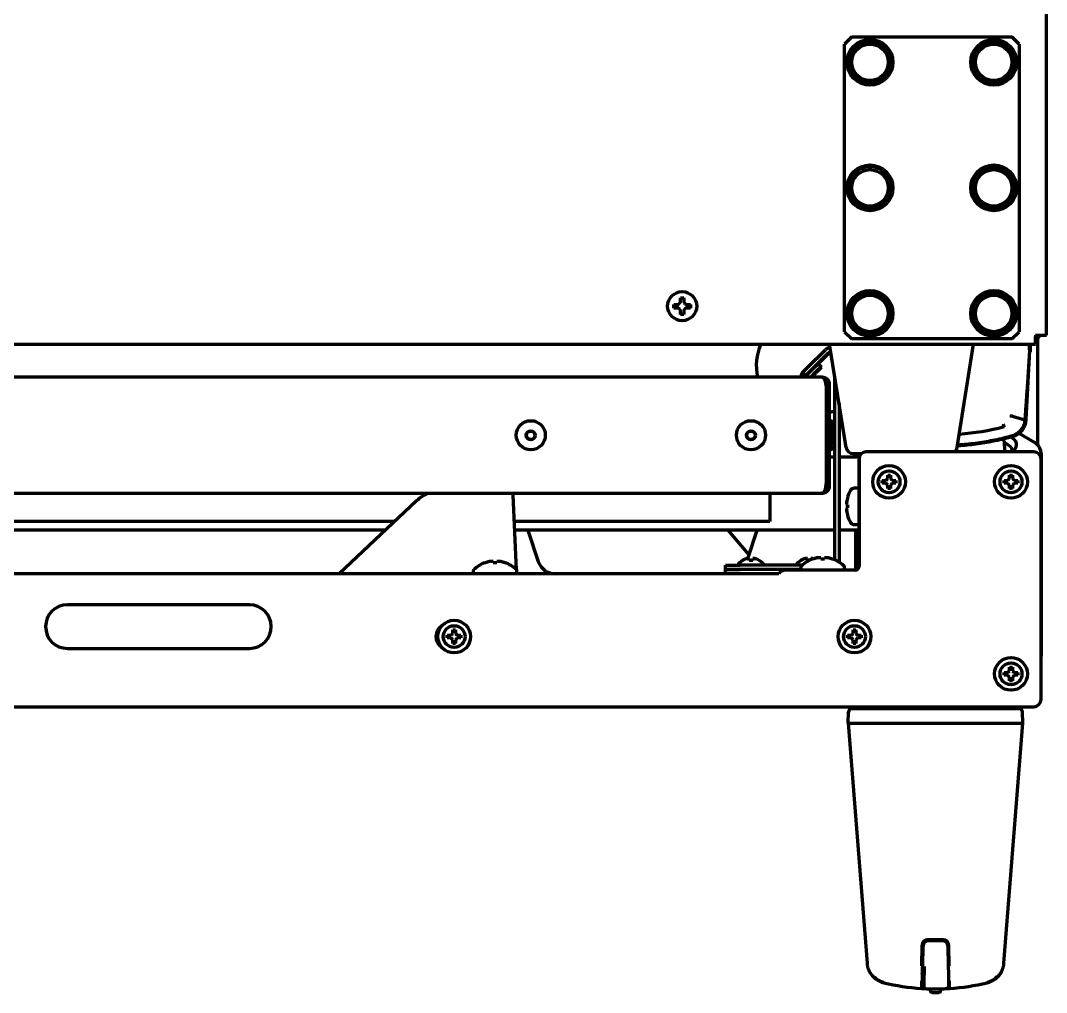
# Model space of a CAD drawing. Header units: inches. Extents: x -3022 to 7311, y 343 to 5680.
# Drawn here: x 3375.5 to 3657.4, y 343.4 to 610.4 of the extents above; entities that cross this region are included whole.
import ezdxf

# ---------------------------------------------------------------- set-up
doc = ezdxf.new("R2010")
doc.units = ezdxf.units.IN

msp = doc.modelspace()

# ---------------------------------------------------------------- linework, layer by layer
at = {"linetype": 'Continuous', "lineweight": 70}
for p, q in [((3657.42, 523.9), (3657.42, 1097.87)), ((3603.92, 605.9), (3601.92, 603.9)), ((3601.92, 524.9), (3601.92, 603.9)), ((3603.92, 605.9), (3647.92, 605.9)), ((3649.92, 603.9), (3647.92, 605.9)), ((3649.92, 603.9), (3649.92, 524.9)), ((3555.02, 531.9), (3555.02, 532.4)), ((3555.02, 531.4), (3555.02, 531.9)), ((3559.62, 532.4), (3559.62, 531.9)), ((3559.62, 531.9), (3559.62, 531.4)), ((3601.92, 524.9), (3603.92, 522.9)), ((3647.92, 522.9), (3649.92, 524.9)), ((3647.92, 522.9), (3603.92, 522.9)), ((3654.42, 523.9), (3654.42, 523.47)), ((3654.42, 523.9), (3655.42, 523.9)), ((3654.42, 521.47), (3654.42, 523.47)), ((3654.92, 523.17), (3654.92, 493.91)), ((3655.42, 523.9), (3657.42, 523.9)), ((2821.93, 521.47), (3654.42, 521.47)), ((3591.78, 515.07), (3596.66, 519.94)), ((3592.63, 514.22), (3597.51, 519.1)), ((3594.68, 516.06), (3597.51, 518.9)), ((3602.34, 493.09), (3597.84, 521.47)), ((3632.9, 493.09), (3637.39, 521.47)), ((3652.84, 521.47), (3651.76, 500.8)), ((3652.92, 521.47), (3652.92, 520.9)), ((3652.92, 520.4), (3652.92, 519.4)), ((3593.23, 514.68), (3594.65, 516.09)), ((3594.65, 516.09), (3595.5, 515.24)), ((3590.37, 513.65), (3591.78, 515.07)), ((3590.37, 513.65), (3591.22, 512.8)), ((3592.63, 514.22), (3591.22, 512.8)), ((3591.29, 512.73), (3593.23, 514.68)), ((3592.65, 512.39), (3594.08, 513.83)), ((3592.85, 512.39), (3594.08, 513.63)), ((3595.5, 515.24), (3594.08, 513.83)), ((3595.5, 515.04), (3594.08, 513.63)), ((3595.4, 515.14), (3595.5, 515.04)), ((3595.66, 512.39), (2827.18, 512.39)), ((3595.66, 512.39), (3595.74, 512.39)), ((3595.74, 512.39), (3595.86, 512.39)), ((3596.71, 511.09), (3596.7, 511.12)), ((3597.72, 510.59), (3596.92, 510.59)), ((3597.72, 510.59), (3597.72, 509.69)), ((3599.22, 512.8), (3599.22, 462.23)), ((3596.92, 509.96), (3596.92, 483.22)), ((3597.72, 509.69), (3597.72, 482.95)), ((3600.42, 505.22), (3600.42, 461.8)), ((3600.77, 503.01), (3600.42, 503.01)), ((3598.32, 496.45), (3598.32, 499.15)), ((3599.12, 496.45), (3599.12, 499.15)), ((3648.12, 501.67), (3651.46, 500.72)), ((3651.76, 500.78), (3651.75, 500.64)), ((3598.32, 493.75), (3598.32, 496.45)), ((3599.12, 493.75), (3599.12, 496.45)), ((3648.14, 496.15), (3648.42, 496.15)), ((3649.84, 497.01), (3654.02, 494.59)), ((3645.76, 494.88), (3645.92, 491.9)), ((3648.17, 495.54), (3647.89, 495.7)), ((3604.32, 491.4), (3606.29, 491.4)), ((3606.29, 491.4), (3606.6, 491.4)), ((3653.92, 491.9), (3607.92, 491.9)), ((3647.92, 492.4), (3647.92, 492.69)), ((3656.02, 438.31), (3656.02, 491.13)), ((3599.21, 490.4), (3597.72, 490.4)), ((3605.97, 490.4), (3600.41, 490.4)), ((3605.92, 460.4), (3605.92, 489.9)), ((3605.92, 489.9), (3605.92, 460.4)), ((3655.92, 423.9), (3655.92, 489.9)), ((3613.79, 484.53), (3613.79, 485.53)), ((3613.79, 485.53), (3614.54, 485.53)), ((3614.54, 485.53), (3614.54, 484.53)), ((3647.29, 484.53), (3647.29, 485.53)), ((3647.29, 485.53), (3648.04, 485.53)), ((3648.04, 485.53), (3648.04, 484.53)), ((3596.92, 483.21), (3596.92, 482.67)), ((3612.29, 483.28), (3612.29, 484.03)), ((3612.29, 484.03), (3613.29, 484.03)), ((3613.29, 483.28), (3612.29, 483.28)), ((3613.29, 484.03), (3613.79, 484.53)), ((3613.79, 482.78), (3613.29, 483.28)), ((3613.79, 481.78), (3613.79, 482.78)), ((3614.54, 484.53), (3615.04, 484.03)), ((3615.04, 483.28), (3614.54, 482.78)), ((3614.54, 482.78), (3614.54, 481.78)), ((3615.04, 484.03), (3616.04, 484.03)), ((3616.04, 483.28), (3615.04, 483.28)), ((3616.04, 484.03), (3616.04, 483.28)), ((3645.79, 483.28), (3645.79, 484.03)), ((3645.79, 484.03), (3646.79, 484.03)), ((3646.79, 483.28), (3645.79, 483.28)), ((3646.79, 484.03), (3647.29, 484.53)), ((3647.29, 482.78), (3646.79, 483.28)), ((3647.29, 481.78), (3647.29, 482.78)), ((3648.04, 484.53), (3648.54, 484.03)), ((3648.54, 483.28), (3648.04, 482.78)), ((3648.04, 482.78), (3648.04, 481.78)), ((3648.54, 484.03), (3649.54, 484.03)), ((3649.54, 483.28), (3648.54, 483.28)), ((3649.54, 484.03), (3649.54, 483.28)), ((2840.63, 480.51), (3595.66, 480.51)), ((3511.81, 459.51), (3510.92, 479.97)), ((3581.42, 480.51), (3581.42, 474.95)), ((3595.66, 480.51), (3595.74, 480.52)), ((3595.85, 480.52), (3595.7, 480.52)), ((3605.67, 481.9), (3604.62, 481.9)), ((3614.54, 481.78), (3613.79, 481.78)), ((3648.04, 481.78), (3647.29, 481.78)), ((3484.34, 478.42), (3463.06, 458.4)), ((3602.5, 477.68), (3602.47, 477.68)), ((3602.72, 479.2), (3602.71, 479.2)), ((3581.42, 474.95), (3581.42, 472.75)), ((3602.5, 476.13), (3602.47, 476.13)), ((3602.71, 474.6), (3602.72, 474.6)), ((3478.32, 472.75), (2943.53, 472.75)), ((3581.42, 472.75), (3511.22, 472.75)), ((3604.62, 471.9), (3605.67, 471.9)), ((3475.8, 470.4), (2946.03, 470.4)), ((3599.21, 470.4), (3511.33, 470.4)), ((3514.91, 470.4), (3517.78, 461.82)), ((3569.9, 470.4), (3575.64, 463.56)), ((3575.32, 462.61), (3577.93, 470.4)), ((3605.91, 470.4), (3600.41, 470.4)), ((3604.92, 470.4), (3604.92, 459.4)), ((3593.17, 462.43), (3593.17, 462.44)), ((3595.42, 462.43), (3595.42, 462.74)), ((3596.42, 462.74), (3596.42, 462.43)), ((3598.67, 462.43), (3598.67, 462.44)), ((3503.17, 461.43), (3503.17, 461.44)), ((3505.42, 461.43), (3505.42, 461.74)), ((3506.42, 461.74), (3506.42, 461.43)), ((3508.67, 461.43), (3508.67, 461.44)), ((3569.22, 460.8), (3573.22, 460.8)), ((3569.22, 459.6), (3569.22, 460.8)), ((3569.22, 459.6), (3573.22, 459.6)), ((3569.22, 458.4), (3569.22, 459.6)), ((3573.22, 459.6), (3569.22, 459.6)), ((3590.34, 460.8), (3573.22, 460.8)), ((3590.02, 459.6), (3573.22, 459.6)), ((3590.02, 459.6), (3573.22, 459.6)), ((3573.92, 462.05), (3573.92, 462.08)), ((3578.52, 462.08), (3578.52, 462.05)), ((3589.92, 462.05), (3589.92, 462.08)), ((3589.92, 460.19), (3589.92, 459.9)), ((3600.41, 461.61), (3600.42, 461.8)), ((3601.92, 459.9), (3601.92, 460.19)), ((3583.92, 458.4), (2844.62, 458.4)), ((3499.92, 459.19), (3499.92, 458.9)), ((3511.86, 458.4), (3511.85, 458.65)), ((3511.92, 458.9), (3511.92, 459.19)), ((3604.92, 459.4), (3585.65, 459.4)), ((3438.42, 449.9), (3388.42, 449.9)), ((3490.86, 443.79), (3491.14, 443.95)), ((3494.29, 442.03), (3494.29, 443.03)), ((3494.29, 443.03), (3495.04, 443.03)), ((3495.04, 443.03), (3495.04, 442.03)), ((3604.29, 442.03), (3604.29, 443.03)), ((3604.29, 443.03), (3605.04, 443.03)), ((3605.04, 443.03), (3605.04, 442.03)), ((3492.79, 440.78), (3492.79, 441.53)), ((3492.79, 441.53), (3493.79, 441.53)), ((3493.79, 440.78), (3492.79, 440.78)), ((3493.79, 441.53), (3494.29, 442.03)), ((3494.29, 440.28), (3493.79, 440.78)), ((3494.29, 439.28), (3494.29, 440.28)), ((3495.04, 442.03), (3495.54, 441.53)), ((3495.54, 440.78), (3495.04, 440.28)), ((3495.04, 440.28), (3495.04, 439.28)), ((3495.54, 441.53), (3496.54, 441.53)), ((3496.54, 440.78), (3495.54, 440.78)), ((3496.54, 441.53), (3496.54, 440.78)), ((3602.79, 440.78), (3602.79, 441.53)), ((3602.79, 441.53), (3603.79, 441.53)), ((3603.79, 440.78), (3602.79, 440.78)), ((3603.79, 441.53), (3604.29, 442.03)), ((3604.29, 440.28), (3603.79, 440.78)), ((3604.29, 439.28), (3604.29, 440.28)), ((3605.04, 442.03), (3605.54, 441.53)), ((3605.54, 440.78), (3605.04, 440.28)), ((3605.04, 440.28), (3605.04, 439.28)), ((3605.54, 441.53), (3606.54, 441.53)), ((3606.54, 440.78), (3605.54, 440.78)), ((3606.54, 441.53), (3606.54, 440.78)), ((3388.42, 437.9), (3438.42, 437.9)), ((3495.04, 439.28), (3494.29, 439.28)), ((3605.04, 439.28), (3604.29, 439.28)), ((3655.92, 430.65), (3656, 435.48)), ((3646.79, 431.28), (3647.29, 431.78)), ((3647.29, 431.78), (3647.29, 432.78)), ((3647.29, 432.78), (3648.04, 432.78)), ((3648.04, 432.78), (3648.04, 431.78)), ((3648.04, 431.78), (3648.54, 431.28)), ((3645.79, 430.53), (3645.79, 431.28)), ((3645.79, 431.28), (3646.79, 431.28)), ((3646.79, 430.53), (3645.79, 430.53)), ((3647.29, 430.03), (3646.79, 430.53)), ((3647.29, 429.03), (3647.29, 430.03)), ((3648.04, 429.03), (3647.29, 429.03)), ((3648.54, 430.53), (3648.04, 430.03)), ((3648.04, 430.03), (3648.04, 429.03)), ((3648.54, 431.28), (3649.54, 431.28)), ((3649.54, 430.53), (3648.54, 430.53)), ((3649.54, 431.28), (3649.54, 430.53)), ((2820.93, 421.9), (3653.92, 421.9)), ((3602.92, 417.4), (3603.03, 420.44)), ((3606.18, 421.9), (3606.18, 421.4)), ((3625.96, 421.4), (3627.88, 421.4)), ((3647.66, 421.4), (3647.66, 421.9)), ((3650.91, 417.4), (3650.81, 420.44)), ((3602.92, 417.4), (3608.12, 351.43)), ((3625.96, 417.4), (3627.88, 417.4)), ((3645.72, 351.43), (3650.91, 417.4)), ((3623.17, 350.72), (3623.27, 356.43)), ((3623.4, 350.5), (3623.5, 356.18)), ((3629.07, 357.9), (3624.77, 357.9)), ((3625, 357.65), (3628.84, 357.65)), ((3630.34, 356.18), (3630.44, 350.5)), ((3630.67, 350.74), (3630.57, 356.43)), ((3623.29, 352.15), (3623.43, 352.39)), ((3630.41, 352.39), (3630.54, 352.15)), ((3623.19, 350.8), (3623.2, 352.04)), ((3630.43, 350.9), (3630.65, 350.9)), ((3630.65, 350.8), (3630.64, 352.04)), ((3623.12, 348.15), (3623.36, 348.15)), ((3625.42, 344.18), (3625.42, 343.91)), ((3628.42, 343.91), (3628.42, 344.18))]:
    msp.add_line(p, q, dxfattribs=at)
for centre, radius in [((3608.92, 598.9), 6.3), ((3608.92, 598.9), 5.8), ((3608.92, 598.9), 5), ((3642.92, 598.9), 6.3), ((3642.92, 598.9), 5.8), ((3642.92, 598.9), 5), ((3608.92, 564.4), 6.3), ((3608.92, 564.45), 5.8), ((3642.92, 564.4), 6.3), ((3642.92, 564.4), 5.8), ((3608.92, 564.4), 5), ((3642.92, 564.4), 5), ((3557.32, 531.9), 4), ((3608.92, 529.9), 6.3), ((3608.92, 529.9), 5.8), ((3642.92, 529.9), 6.3), ((3642.92, 529.9), 5.8), ((3608.92, 529.9), 5), ((3642.92, 529.9), 5), ((3515.72, 496.45), 4), ((3576.22, 496.45), 4), ((3515.72, 496.45), 1.25), ((3515.72, 496.45), 1.15), ((3576.22, 496.45), 1.25), ((3576.22, 496.45), 1.15), ((3614.17, 483.65), 4.5), ((3647.67, 483.65), 4.5), ((3614.17, 483.65), 3), ((3647.67, 483.65), 3), ((3494.67, 441.15), 4.5), ((3604.67, 441.15), 4.5), ((3494.67, 441.15), 3), ((3604.67, 441.15), 3), ((3647.67, 430.9), 4.5), ((3647.67, 430.9), 3)]:
    msp.add_circle(centre, radius, dxfattribs=at)
for centre, radius, start, end in [((3653.92, 524.9), 2, 284.4787, 329.9991), ((3591.36, 515.65), 13.69, 154.8511, 193.7787), ((3598.22, 518.39), 2.2, 96.0398, 135), ((3598.22, 518.39), 1, 92.4771, 135), ((3598.22, 518.19), 1, 90.6694, 135), ((3591.25, 512.77), 1.25, 135, 197.4909), ((3591.25, 512.57), 1.25, 175.4128, 188.0803), ((3591.25, 512.77), 0.05, 135, 315), ((3597.92, 500.25), 0.2, 84.7841, 180), ((3597.02, 499.15), 1.3, 0, 57.42), ((3597.82, 499.15), 1.3, 0, 84.7841), ((3597.02, 493.75), 1.3, 302.58, 0), ((3597.82, 493.75), 1.3, 275.2159, 0), ((3645.26, 494.85), 0.5, 3, 45), ((3641.92, 486.95), 8.45, 46.2253, 62.7756), ((3597.92, 492.66), 0.2, 180, 275.2159), ((3604.32, 493.4), 2, 189, 270), ((3607.92, 489.9), 2, 90, 180), ((3630.92, 493.4), 2, 311.4087, 351), ((3647.42, 492.4), 0.5, 270, 0), ((3647.42, 492.69), 0.5, 0, 46.2253), ((3653.92, 489.9), 2, 0, 90), ((3592.92, 483.22), 4, 346.8963, 0), ((3491.87, 470.4), 11, 113.1931, 133.243), ((3509.42, 479.9), 1.5, 2.5, 24.0387), ((3611.5, 476.9), 9.08, 151.3979, 165.3324), ((3604.62, 480.65), 1.25, 90, 151.3979), ((3605.67, 481.65), 0.25, 0, 90), ((3611.5, 476.9), 8.79, 177.391, 182.609), ((3611.5, 476.9), 9.08, 194.6676, 208.6021), ((3604.62, 473.15), 1.25, 208.6021, 270), ((3605.67, 472.15), 0.25, 270, 0), ((3595.92, 454.45), 8.45, 108.9925, 133.7747), ((3595.92, 454.45), 8.44, 100.6622, 109.0271), ((3595.92, 454.45), 7.99, 86.4122, 93.5878), ((3595.92, 454.45), 8.44, 70.9729, 79.3378), ((3595.92, 454.45), 8.45, 46.2253, 71.0075), ((3500.42, 459.19), 0.5, 133.7747, 180), ((3505.92, 453.45), 8.45, 108.9925, 133.7747), ((3505.92, 453.45), 8.44, 100.6622, 109.0271), ((3505.92, 453.45), 7.99, 86.4122, 93.5878), ((3505.92, 453.45), 8.44, 70.9729, 79.3378), ((3505.92, 453.45), 8.45, 46.2253, 71.0075), ((3511.42, 459.19), 0.5, 0, 46.2253), ((3522.52, 463.4), 5, 198.4841, 270), ((3576.42, 457.98), 4.8, 121.3727, 144.0199), ((3576.02, 457.98), 4.8, 35.9801, 58.6273), ((3592.42, 457.98), 4.8, 121.3727, 144.0199), ((3590.42, 460.19), 0.5, 133.7747, 180), ((3590.42, 459.9), 0.5, 180, 270), ((3601.42, 459.9), 0.5, 270, 0), ((3601.42, 460.19), 0.5, 0, 46.2253), ((3604.92, 460.4), 1, 270, 0), ((3500.42, 458.9), 0.5, 180, 270), ((3511.42, 458.9), 0.5, 270, 0), ((3585.65, 457.4), 2, 90, 150), ((3388.42, 443.9), 6, 90, 270), ((3438.42, 443.9), 6, 270, 90), ((3493.17, 441.15), 3.5, 123.2072, 236.5397), ((3494.67, 441.15), 4.74, 150.636, 157.6805), ((3653.92, 423.9), 2, 270, 0), ((3604.03, 420.4), 1, 90, 178), ((3649.81, 420.4), 1, 2, 90), ((3624.77, 356.4), 1.5, 90, 179), ((3625, 356.15), 1.5, 90, 179), ((3628.84, 356.15), 1.5, 1, 90), ((3629.07, 356.4), 1.5, 1, 90), ((3622.86, 352.4), 0.5, 311.5858, 330), ((3630.98, 352.4), 0.5, 210, 228.4142), ((3614.1, 351.9), 6, 207.9207, 256.692), ((3614.1, 351.9), 5.88, 224.8126, 256.692), ((3626.92, 406.3), 57.5, 265.9916, 266.7257), ((3639.74, 351.9), 5.88, 283.308, 315.1874), ((3639.74, 351.9), 6, 283.308, 332.0792), ((3626.92, 406.1), 61.7, 266.4638, 268.3989), ((3623.8, 344.98), 0.5, 179, 266.9974), ((3626.92, 404.4), 60, 266.9974, 273.0026), ((3625.17, 344.18), 0.25, 0, 88.3356), ((3625.92, 343.91), 0.5, 180, 269.0529), ((3627.92, 343.91), 0.5, 270.9471, 0), ((3628.67, 344.18), 0.25, 91.6644, 180), ((3626.92, 406.1), 61.7, 271.6011, 273.5853), ((3630.03, 344.98), 0.5, 273.0026, 1), ((3626.92, 406.1), 61.7, 273.5854, 283.308), ((3626.92, 404.4), 61, 269.0529, 270.9471)]:
    msp.add_arc(centre, radius, start, end, dxfattribs=at)
for centre, major_axis, ratio, start_param, end_param in [((3599.81, 497.01), (-4.24, 4.24), 0.999695, 5.59715, 5.85449), ((3628.92, 561.93), (65.79, 0), 0.992546, 4.781807, 4.971536), ((3647.78, 497.03), (0.273, -0.962), 0.032949, 5.615221, 6.283185), ((3647.17, 493.81), (-1.74, 1), 0.996361, 2.402653, 4.712389), ((3652.02, 491.13), (3.46, 2), 0.999797, 5.759674, 6.806696), ((3611.5, 476.98), (-9.06, 0), 0.993151, 6.033606, 6.20583), ((3611.5, 477.18), (-9.08, 0), 0.544639, 6.109906, 6.183079), ((3611.5, 476.72), (9.08, 0), 0.838671, 2.968314, 3.041486), ((3611.5, 477.56), (-9.06, 0), 0.116841, 0.077355, 0.249579), ((3611.5, 476.24), (9.06, 0), 0.116841, 2.892014, 3.064238), ((3611.5, 477.08), (-9.08, 0), 0.838671, 0.100106, 0.173279), ((3611.5, 476.62), (9.08, 0), 0.544639, 3.241699, 3.314872), ((3611.5, 476.83), (9.06, 0), 0.993151, 3.218948, 3.391172), ((3594.89, 454.45), (0, -8.32), 0.707107, 3.051363, 3.231822), ((3596.95, 454.45), (0, 8.32), 0.707107, 6.192956, 6.373415), ((3504.89, 453.45), (0, -8.32), 0.707107, 3.051363, 3.231822), ((3506.95, 453.45), (0, 8.32), 0.707107, 6.192956, 6.373415), ((3655.95, 438.31), (0, 4), 0.017455, 3.926991, 4.712389), ((3626.92, 406.1), (61.7, 0), 1, 4.48012, 4.649811)]:
    msp.add_ellipse(centre, major_axis=major_axis, ratio=ratio, start_param=start_param, end_param=end_param, dxfattribs=at)
for points, degree in [([(3556.32, 532.4), (3556.34, 532.43), (3556.39, 532.47), (3556.46, 532.55), (3556.53, 532.62), (3556.6, 532.69), (3556.67, 532.76), (3556.75, 532.83), (3556.79, 532.88), (3556.82, 532.9)], 3), ([(3556.82, 532.9), (3556.82, 532.96), (3556.82, 533.07), (3556.82, 533.23), (3556.82, 533.39), (3556.82, 533.54), (3556.82, 533.69), (3556.82, 533.85), (3556.82, 534.02), (3556.82, 534.14), (3556.82, 534.2)], 3), ([(3556.82, 534.2), (3556.98, 534.2), (3557.32, 534.2), (3557.65, 534.2), (3557.82, 534.2)], 3), ([(3557.82, 532.9), (3557.84, 532.88), (3557.9, 532.83), (3557.97, 532.75), (3558.04, 532.68), (3558.11, 532.61), (3558.18, 532.54), (3558.25, 532.47), (3558.29, 532.43), (3558.32, 532.4)], 3), ([(3556.32, 531.4), (3556.26, 531.4), (3556.16, 531.4), (3555.99, 531.4), (3555.84, 531.4), (3555.68, 531.4), (3555.53, 531.4), (3555.37, 531.4), (3555.21, 531.4), (3555.08, 531.4), (3555.02, 531.4)], 3), ([(3556.82, 530.9), (3556.79, 530.93), (3556.74, 530.98), (3556.67, 531.05), (3556.6, 531.13), (3556.53, 531.2), (3556.46, 531.27), (3556.39, 531.33), (3556.34, 531.38), (3556.32, 531.4)], 3), ([(3558.32, 531.4), (3558.29, 531.38), (3558.25, 531.33), (3558.18, 531.26), (3558.1, 531.19), (3558.03, 531.12), (3557.96, 531.05), (3557.89, 530.97), (3557.84, 530.93), (3557.82, 530.9)], 3), ([(3557.82, 530.9), (3557.82, 530.85), (3557.82, 530.74), (3557.82, 530.58), (3557.82, 530.42), (3557.82, 530.27), (3557.82, 530.11), (3557.82, 529.96), (3557.82, 529.79), (3557.82, 529.67), (3557.82, 529.6)], 3), ([(3558.32, 532.4), (3558.37, 532.4), (3558.48, 532.4), (3558.64, 532.4), (3558.8, 532.4), (3558.96, 532.4), (3559.11, 532.4), (3559.26, 532.4), (3559.43, 532.4), (3559.55, 532.4), (3559.62, 532.4)], 3), ([(3557.82, 529.6), (3557.65, 529.6), (3557.32, 529.6), (3556.98, 529.6), (3556.82, 529.6)], 3), ([(3652.76, 519.94), (3652.81, 521.47)], 1), ([(3596.92, 509.96), (3596.88, 510.17), (3596.85, 510.38), (3596.81, 510.59)], 3), ([(3596.92, 510.24), (3596.92, 510.15), (3596.92, 510.05), (3596.92, 509.96)], 3), ([(3596.92, 482.67), (3597.18, 482.76), (3597.45, 482.85), (3597.72, 482.95)], 3), ([(3596.92, 482.31), (3596.92, 482.43), (3596.92, 482.55), (3596.92, 482.67)], 3), ([(3597.72, 482.95), (3597.72, 482.74), (3597.72, 482.53), (3597.72, 482.31)], 3), ([(3575.22, 462.6), (3575.16, 462.59), (3575.06, 462.56), (3574.89, 462.5), (3574.74, 462.45), (3574.58, 462.39), (3574.43, 462.32), (3574.27, 462.25), (3574.11, 462.16), (3573.98, 462.09), (3573.92, 462.05)], 3), ([(3575.72, 462.6), (3575.69, 462.6), (3575.64, 462.61), (3575.57, 462.61), (3575.5, 462.62), (3575.43, 462.61), (3575.36, 462.61), (3575.29, 462.61), (3575.24, 462.6), (3575.22, 462.6)], 3), ([(3577.22, 462.6), (3577.19, 462.6), (3577.15, 462.61), (3577.08, 462.61), (3577, 462.62), (3576.93, 462.62), (3576.86, 462.61), (3576.79, 462.61), (3576.74, 462.6), (3576.72, 462.6)], 3), ([(3576.72, 462.6), (3576.72, 462.59), (3576.72, 462.56), (3576.72, 462.5), (3576.72, 462.45), (3576.72, 462.39), (3576.72, 462.32), (3576.72, 462.25), (3576.72, 462.16), (3576.72, 462.09), (3576.72, 462.05)], 3), ([(3591.22, 462.6), (3591.16, 462.59), (3591.06, 462.56), (3590.89, 462.5), (3590.74, 462.45), (3590.58, 462.39), (3590.43, 462.32), (3590.27, 462.25), (3590.11, 462.16), (3589.98, 462.09), (3589.92, 462.05)], 3), ([(3591.72, 462.6), (3591.69, 462.6), (3591.64, 462.61), (3591.57, 462.61), (3591.5, 462.62), (3591.43, 462.61), (3591.36, 462.61), (3591.29, 462.61), (3591.24, 462.6), (3591.22, 462.6)], 3), ([(3593.22, 462.6), (3593.19, 462.6), (3593.15, 462.61), (3593.08, 462.61), (3593, 462.62), (3592.93, 462.62), (3592.86, 462.61), (3592.79, 462.61), (3592.74, 462.6), (3592.72, 462.6)], 3), ([(3592.72, 462.6), (3592.72, 462.59), (3592.72, 462.56), (3592.72, 462.5), (3592.72, 462.45), (3592.72, 462.39), (3592.72, 462.32), (3592.72, 462.25), (3592.72, 462.16), (3592.72, 462.09), (3592.72, 462.05)], 3), ([(3576.72, 462.05), (3576.55, 462.07), (3576.22, 462.09), (3575.88, 462.07), (3575.72, 462.05)], 3), ([(3602.92, 417.4), (3602.92, 417.4), (3604.1, 417.4), (3609.14, 417.4), (3616.76, 417.4), (3622.86, 417.4), (3625.96, 417.4)], 3)]:
    msp.add_open_spline(points, degree=degree, dxfattribs=at)
for points, knots in [([(3557.82, 534.2), (3557.82, 534), (3557.82, 533.79), (3557.82, 533.47), (3557.82, 533.36), (3557.82, 533.13), (3557.82, 533.02), (3557.82, 532.9)], [0, 0, 0, 0, 0.5, 0.5, 0.75, 0.75, 1, 1, 1, 1]), ([(3555.02, 532.4), (3555.22, 532.4), (3555.43, 532.4), (3555.76, 532.4), (3555.87, 532.4), (3556.09, 532.4), (3556.2, 532.4), (3556.32, 532.4)], [0, 0, 0, 0, 0.5, 0.5, 0.75, 0.75, 1, 1, 1, 1]), ([(3556.82, 529.6), (3556.82, 529.81), (3556.82, 530.02), (3556.82, 530.34), (3556.82, 530.45), (3556.82, 530.67), (3556.82, 530.79), (3556.82, 530.9)], [0, 0, 0, 0, 0.5, 0.5, 0.75, 0.75, 1, 1, 1, 1]), ([(3559.62, 531.4), (3559.42, 531.4), (3559.21, 531.4), (3558.88, 531.4), (3558.77, 531.4), (3558.55, 531.4), (3558.43, 531.4), (3558.32, 531.4)], [0, 0, 0, 0, 0.5, 0.5, 0.75, 0.75, 1, 1, 1, 1]), ([(3652.84, 521.34), (3652.83, 521.29), (3652.82, 521.09), (3652.8, 520.75), (3652.78, 520.32), (3652.76, 519.9), (3652.73, 519.47), (3652.71, 519.04), (3652.68, 518.62), (3652.66, 518.19), (3652.63, 517.77), (3652.61, 517.35), (3652.58, 516.93), (3652.56, 516.5), (3652.53, 516.08), (3652.51, 515.66), (3652.48, 515.24), (3652.46, 514.83), (3652.43, 514.41), (3652.4, 513.99), (3652.38, 513.57), (3652.35, 513.16), (3652.32, 512.74), (3652.29, 512.33), (3652.27, 511.92), (3652.23, 511.46), (3652.2, 510.94), (3652.16, 510.37), (3652.12, 509.78), (3652.08, 509.18), (3652.03, 508.56), (3651.99, 507.93), (3651.94, 507.28), (3651.9, 506.61), (3651.85, 505.93), (3651.8, 505.23), (3651.75, 504.52), (3651.69, 503.79), (3651.64, 503.04), (3651.58, 502.28), (3651.53, 501.51), (3651.49, 500.98), (3651.47, 500.72)], [0, 0, 0, 0, 0.007683, 0.028443, 0.049169, 0.069861, 0.090519, 0.111143, 0.131732, 0.152288, 0.17281, 0.193298, 0.213752, 0.234172, 0.254558, 0.27491, 0.295227, 0.315511, 0.335761, 0.355977, 0.376159, 0.396307, 0.416421, 0.436501, 0.456547, 0.476559, 0.503505, 0.531221, 0.559706, 0.58896, 0.618983, 0.649775, 0.681336, 0.713667, 0.746766, 0.780635, 0.815273, 0.85068, 0.886856, 0.923802, 0.961516, 1, 1, 1, 1]), ([(3652.92, 520.9), (3652.92, 520.9), (3652.92, 520.9), (3652.92, 520.88), (3652.92, 520.87), (3652.92, 520.84), (3652.92, 520.83), (3652.92, 520.79), (3652.92, 520.77), (3652.92, 520.73), (3652.92, 520.72), (3652.92, 520.69), (3652.92, 520.68), (3652.92, 520.64), (3652.92, 520.61), (3652.92, 520.55), (3652.92, 520.51), (3652.92, 520.46), (3652.92, 520.43), (3652.92, 520.42), (3652.92, 520.41), (3652.92, 520.4)], [0, 0, 0, 0, 0.117226, 0.117226, 0.243337, 0.243337, 0.369447, 0.369447, 0.495558, 0.495558, 0.558613, 0.558613, 0.621668, 0.621668, 0.747779, 0.747779, 0.873889, 0.936945, 0.968472, 0.968472, 1, 1, 1, 1]), ([(3596.81, 510.59), (3596.81, 510.6), (3596.81, 510.61), (3596.81, 510.64), (3596.8, 510.66), (3596.8, 510.68), (3596.8, 510.7), (3596.79, 510.72), (3596.79, 510.74), (3596.78, 510.77), (3596.78, 510.79), (3596.77, 510.81), (3596.77, 510.83), (3596.77, 510.85), (3596.76, 510.87), (3596.76, 510.89), (3596.75, 510.92), (3596.75, 510.94), (3596.74, 510.96), (3596.74, 510.98), (3596.73, 511), (3596.73, 511.02), (3596.72, 511.04), (3596.72, 511.06), (3596.71, 511.09), (3596.71, 511.11), (3596.7, 511.13), (3596.7, 511.15), (3596.69, 511.17), (3596.69, 511.19), (3596.68, 511.21), (3596.68, 511.23), (3596.66, 511.3), (3596.62, 511.41), (3596.57, 511.56), (3596.52, 511.7), (3596.46, 511.82), (3596.39, 511.94), (3596.32, 512.05), (3596.24, 512.14), (3596.18, 512.2), (3596.13, 512.24), (3596.11, 512.26), (3596.08, 512.27), (3596.06, 512.29), (3596.03, 512.3), (3596.01, 512.32), (3595.98, 512.33), (3595.96, 512.34), (3595.93, 512.35), (3595.91, 512.36), (3595.88, 512.37), (3595.85, 512.37), (3595.83, 512.38), (3595.8, 512.38), (3595.77, 512.39), (3595.76, 512.39), (3595.75, 512.39)], [0, 0, 0, 0, 0.007484, 0.014972, 0.022464, 0.029959, 0.037458, 0.044961, 0.052467, 0.059978, 0.067492, 0.075011, 0.082534, 0.09006, 0.097592, 0.105127, 0.112667, 0.120211, 0.12776, 0.135313, 0.142871, 0.150434, 0.158001, 0.165574, 0.173151, 0.180733, 0.188321, 0.195913, 0.20351, 0.211113, 0.218721, 0.226335, 0.233954, 0.295902, 0.356772, 0.416603, 0.475435, 0.53847, 0.601717, 0.665229, 0.729059, 0.746829, 0.764482, 0.782018, 0.79944, 0.816747, 0.833943, 0.851027, 0.868001, 0.884866, 0.901624, 0.918277, 0.934825, 0.951269, 0.967612, 0.983856, 1, 1, 1, 1]), ([(3595.86, 512.39), (3595.89, 512.39), (3595.92, 512.39), (3595.97, 512.39), (3596, 512.39), (3596.03, 512.39)], [0, 0, 0, 0, 0.5, 0.5, 1, 1, 1, 1]), ([(3596.03, 512.39), (3596.04, 512.39), (3596.05, 512.39), (3596.07, 512.39), (3596.09, 512.38), (3596.11, 512.38), (3596.13, 512.38), (3596.15, 512.38), (3596.18, 512.37), (3596.2, 512.37), (3596.22, 512.37), (3596.24, 512.36), (3596.26, 512.36), (3596.28, 512.36), (3596.3, 512.35), (3596.33, 512.35), (3596.35, 512.34), (3596.37, 512.34), (3596.39, 512.33), (3596.41, 512.32), (3596.43, 512.32), (3596.45, 512.31), (3596.48, 512.3), (3596.5, 512.3), (3596.52, 512.29), (3596.54, 512.28), (3596.56, 512.27), (3596.58, 512.26), (3596.61, 512.26), (3596.63, 512.25), (3596.65, 512.24), (3596.67, 512.23), (3596.69, 512.22), (3596.71, 512.21), (3596.73, 512.2), (3596.76, 512.19), (3596.78, 512.17), (3596.8, 512.16), (3596.82, 512.15), (3596.84, 512.14), (3596.86, 512.13), (3596.88, 512.11), (3596.9, 512.1), (3596.92, 512.09), (3596.94, 512.07), (3596.96, 512.06), (3596.98, 512.04), (3597, 512.03), (3597.02, 512.01), (3597.04, 512), (3597.06, 511.98), (3597.08, 511.96), (3597.1, 511.95), (3597.12, 511.93), (3597.14, 511.91), (3597.16, 511.89), (3597.18, 511.88), (3597.2, 511.86), (3597.22, 511.84), (3597.24, 511.82), (3597.26, 511.79), (3597.28, 511.77), (3597.31, 511.74), (3597.33, 511.71), (3597.35, 511.68), (3597.38, 511.65), (3597.4, 511.62), (3597.42, 511.59), (3597.44, 511.56), (3597.46, 511.52), (3597.48, 511.49), (3597.5, 511.46), (3597.51, 511.42), (3597.53, 511.39), (3597.55, 511.36), (3597.56, 511.32), (3597.58, 511.29), (3597.59, 511.25), (3597.61, 511.21), (3597.62, 511.18), (3597.63, 511.14), (3597.64, 511.1), (3597.65, 511.06), (3597.66, 511.03), (3597.67, 510.99), (3597.68, 510.95), (3597.69, 510.91), (3597.7, 510.87), (3597.7, 510.83), (3597.71, 510.79), (3597.71, 510.75), (3597.71, 510.71), (3597.72, 510.67), (3597.72, 510.63), (3597.72, 510.61), (3597.72, 510.59)], [0, 0, 0, 0, 0.00864, 0.01729, 0.02595, 0.034622, 0.043304, 0.051998, 0.060703, 0.069419, 0.078148, 0.086888, 0.095641, 0.104406, 0.113184, 0.121974, 0.130778, 0.139594, 0.148424, 0.157268, 0.166125, 0.174996, 0.183882, 0.192781, 0.201696, 0.210624, 0.219568, 0.228527, 0.237501, 0.24649, 0.255496, 0.264516, 0.273553, 0.282606, 0.291675, 0.300761, 0.309863, 0.318983, 0.328119, 0.337273, 0.346443, 0.355632, 0.364838, 0.374062, 0.383304, 0.392564, 0.401842, 0.41114, 0.420455, 0.42979, 0.439144, 0.448516, 0.457909, 0.46732, 0.476752, 0.486203, 0.495674, 0.505165, 0.514677, 0.524209, 0.537545, 0.550891, 0.564248, 0.577616, 0.590997, 0.604389, 0.617794, 0.631212, 0.644644, 0.658089, 0.671549, 0.685024, 0.698514, 0.71202, 0.725542, 0.73908, 0.752635, 0.766208, 0.779798, 0.793407, 0.807034, 0.820681, 0.834346, 0.848032, 0.861738, 0.875464, 0.889212, 0.902981, 0.916772, 0.930585, 0.944421, 0.95828, 0.972163, 0.986069, 1, 1, 1, 1]), ([(3596.92, 510.59), (3596.92, 510.6), (3596.92, 510.62), (3596.92, 510.65), (3596.91, 510.68), (3596.91, 510.71), (3596.91, 510.74), (3596.9, 510.77), (3596.9, 510.8), (3596.89, 510.82), (3596.88, 510.85), (3596.88, 510.88), (3596.87, 510.91), (3596.86, 510.93), (3596.85, 510.96), (3596.84, 510.99), (3596.83, 511.01), (3596.81, 511.04), (3596.8, 511.06), (3596.79, 511.09), (3596.77, 511.11), (3596.76, 511.13), (3596.74, 511.16), (3596.73, 511.18), (3596.71, 511.2), (3596.7, 511.22), (3596.69, 511.23), (3596.69, 511.23)], [0, 0, 0, 0, 0.040737, 0.081457, 0.122164, 0.162864, 0.203564, 0.244267, 0.28498, 0.325708, 0.366457, 0.407232, 0.448039, 0.488883, 0.52977, 0.570704, 0.611692, 0.652739, 0.69385, 0.735031, 0.776286, 0.817622, 0.859043, 0.900555, 0.942162, 0.983871, 1, 1, 1, 1]), ([(3645.54, 499.44), (3645.55, 499.41), (3645.55, 499.38), (3645.57, 499.33), (3645.57, 499.32), (3645.58, 499.28), (3645.58, 499.27), (3645.6, 499.19), (3645.62, 499.14), (3645.65, 499.02), (3645.68, 498.92), (3645.71, 498.84), (3645.72, 498.8)], [0, 0, 0, 0, 0.125, 0.125, 0.1875, 0.1875, 0.25, 0.25, 0.5, 0.5, 0.75, 1, 1, 1, 1]), ([(3648.12, 501.67), (3648.07, 501.67), (3648.02, 501.67), (3647.94, 501.67), (3647.9, 501.67), (3647.85, 501.67), (3647.82, 501.67), (3647.81, 501.67), (3647.73, 501.67), (3647.67, 501.67), (3647.57, 501.67), (3647.53, 501.67), (3647.48, 501.68), (3647.46, 501.68), (3647.45, 501.68), (3647.44, 501.68), (3647.43, 501.68), (3647.42, 501.68), (3647.41, 501.68)], [0, 0, 0, 0, 0.25, 0.25, 0.375, 0.4375, 0.4375, 0.5, 0.5, 0.75, 0.75, 0.875, 0.9375, 0.9375, 0.953125, 0.953125, 0.96875, 1, 1, 1, 1]), ([(3651.45, 500.54), (3651.45, 500.48), (3651.44, 500.42), (3651.43, 500.3), (3651.42, 500.24), (3651.39, 500.07), (3651.37, 499.95), (3651.29, 499.6), (3651.22, 499.37), (3651.12, 499.12), (3651.11, 499.09), (3651.08, 499.04), (3651.07, 499.01), (3651.03, 498.93), (3651.01, 498.87), (3650.93, 498.71), (3650.87, 498.6), (3650.7, 498.3), (3650.56, 498.1), (3650.34, 497.82), (3650.26, 497.73), (3650.14, 497.6), (3650.1, 497.55), (3650.03, 497.49), (3650.01, 497.47), (3649.97, 497.42), (3649.95, 497.4), (3649.75, 497.22), (3649.56, 497.07), (3649.26, 496.86), (3649.16, 496.8), (3649.01, 496.71), (3648.95, 496.68), (3648.85, 496.62), (3648.79, 496.59), (3648.52, 496.46), (3648.3, 496.37), (3648.06, 496.3)], [0, 0, 0, 0, 0.03125, 0.03125, 0.0625, 0.0625, 0.125, 0.125, 0.25, 0.25, 0.265625, 0.265625, 0.28125, 0.28125, 0.3125, 0.3125, 0.375, 0.375, 0.5, 0.5, 0.5625, 0.5625, 0.59375, 0.59375, 0.609375, 0.609375, 0.625, 0.625, 0.75, 0.75, 0.8125, 0.8125, 0.84375, 0.84375, 0.875, 0.875, 1, 1, 1, 1]), ([(3651.75, 500.64), (3651.75, 500.57), (3651.74, 500.51), (3651.73, 500.38), (3651.72, 500.32), (3651.7, 500.12), (3651.68, 500), (3651.6, 499.62), (3651.53, 499.38), (3651.42, 499.1), (3651.41, 499.07), (3651.39, 499.01), (3651.38, 498.98), (3651.34, 498.89), (3651.31, 498.83), (3651.23, 498.66), (3651.17, 498.54), (3650.98, 498.21), (3650.84, 498), (3650.6, 497.7), (3650.52, 497.6), (3650.38, 497.46), (3650.34, 497.41), (3650.27, 497.34), (3650.25, 497.32), (3650.2, 497.27), (3650.18, 497.25), (3649.96, 497.05), (3649.76, 496.89), (3649.43, 496.67), (3649.32, 496.61), (3649.18, 496.53), (3649.15, 496.51), (3649.1, 496.48), (3649.01, 496.43), (3648.92, 496.39), (3648.63, 496.25), (3648.38, 496.16), (3648.13, 496.09)], [0, 0, 0, 0, 0.03125, 0.03125, 0.0625, 0.0625, 0.125, 0.125, 0.25, 0.25, 0.265625, 0.265625, 0.28125, 0.28125, 0.3125, 0.3125, 0.375, 0.375, 0.5, 0.5, 0.5625, 0.5625, 0.59375, 0.59375, 0.609375, 0.609375, 0.625, 0.625, 0.75, 0.75, 0.8125, 0.8125, 0.828125, 0.828125, 0.84375, 0.875, 0.875, 1, 1, 1, 1]), ([(3651.46, 500.63), (3651.51, 500.64), (3651.55, 500.65), (3651.62, 500.68), (3651.66, 500.69), (3651.71, 500.72), (3651.73, 500.73), (3651.75, 500.76), (3651.76, 500.78), (3651.76, 500.8)], [0, 0, 0, 0, 0.25, 0.25, 0.5, 0.5, 0.75, 0.75, 1, 1, 1, 1]), ([(3651.46, 500.63), (3651.46, 500.64), (3651.46, 500.65), (3651.46, 500.67), (3651.46, 500.68), (3651.46, 500.69), (3651.46, 500.7), (3651.46, 500.71), (3651.46, 500.72), (3651.46, 500.72)], [0, 0, 0, 0, 0.237746, 0.498959, 0.599315, 0.699436, 0.799484, 0.899619, 1, 1, 1, 1]), ([(3647.97, 496.27), (3646.41, 495.83), (3644.84, 495.44), (3641.69, 494.78), (3638.53, 494.22), (3635.33, 493.89), (3633.5, 493.77), (3633.26, 493.75), (3633.03, 493.74)], [0, 0, 0, 0, 0.318117, 0.318117, 0.636233, 0.95435, 0.95435, 1, 1, 1, 1]), ([(3648.05, 496.07), (3646.49, 495.62), (3644.92, 495.24), (3641.76, 494.57), (3638.59, 494.02), (3635.39, 493.68), (3633.52, 493.55), (3633.27, 493.54), (3633.01, 493.52)], [0, 0, 0, 0, 0.316343, 0.316343, 0.632686, 0.949029, 0.949029, 1, 1, 1, 1]), ([(3648.13, 496.09), (3648.12, 496.09), (3648.1, 496.08), (3648.08, 496.08), (3648.06, 496.07), (3648.05, 496.07)], [0, 0, 0, 0, 0.481104, 0.481104, 1, 1, 1, 1]), ([(3595.75, 480.52), (3595.75, 480.52), (3595.76, 480.52), (3595.77, 480.52), (3595.79, 480.52), (3595.8, 480.52), (3595.82, 480.53), (3595.83, 480.53), (3595.84, 480.53), (3595.86, 480.54), (3595.87, 480.54), (3595.88, 480.54), (3595.9, 480.55), (3595.91, 480.55), (3595.93, 480.55), (3595.94, 480.56), (3595.95, 480.56), (3595.97, 480.57), (3595.98, 480.58), (3595.99, 480.58), (3596, 480.59), (3596.02, 480.59), (3596.03, 480.6), (3596.04, 480.61), (3596.06, 480.62), (3596.07, 480.62), (3596.08, 480.63), (3596.09, 480.64), (3596.11, 480.65), (3596.12, 480.66), (3596.13, 480.67), (3596.14, 480.68), (3596.18, 480.71), (3596.24, 480.76), (3596.32, 480.86), (3596.39, 480.96), (3596.46, 481.08), (3596.52, 481.21), (3596.57, 481.35), (3596.62, 481.5), (3596.66, 481.61), (3596.68, 481.7), (3596.69, 481.74), (3596.7, 481.78), (3596.71, 481.82), (3596.72, 481.86), (3596.73, 481.9), (3596.74, 481.94), (3596.75, 481.98), (3596.76, 482.02), (3596.77, 482.06), (3596.78, 482.1), (3596.78, 482.15), (3596.79, 482.19), (3596.8, 482.23), (3596.81, 482.27), (3596.81, 482.3), (3596.81, 482.31)], [0, 0, 0, 0, 0.008318, 0.016663, 0.025033, 0.033431, 0.041855, 0.050306, 0.058784, 0.067289, 0.075822, 0.084383, 0.092972, 0.101589, 0.110234, 0.118908, 0.12761, 0.136341, 0.145102, 0.153891, 0.16271, 0.171559, 0.180437, 0.189346, 0.198284, 0.207253, 0.216253, 0.225283, 0.234343, 0.243435, 0.252558, 0.261712, 0.270898, 0.334721, 0.398233, 0.461488, 0.524538, 0.583363, 0.643194, 0.704072, 0.766035, 0.780791, 0.795527, 0.810243, 0.82494, 0.839619, 0.85428, 0.868923, 0.883549, 0.898159, 0.912752, 0.92733, 0.941892, 0.95644, 0.970973, 0.985493, 1, 1, 1, 1]), ([(3597.72, 482.31), (3597.72, 482.31), (3597.72, 482.29), (3597.72, 482.27), (3597.72, 482.25), (3597.72, 482.23), (3597.71, 482.21), (3597.71, 482.19), (3597.71, 482.16), (3597.71, 482.14), (3597.71, 482.12), (3597.71, 482.1), (3597.7, 482.08), (3597.7, 482.06), (3597.7, 482.04), (3597.69, 482.02), (3597.69, 482), (3597.69, 481.98), (3597.68, 481.96), (3597.68, 481.94), (3597.67, 481.92), (3597.67, 481.89), (3597.66, 481.87), (3597.66, 481.85), (3597.65, 481.83), (3597.65, 481.81), (3597.64, 481.79), (3597.64, 481.77), (3597.63, 481.75), (3597.62, 481.74), (3597.62, 481.72), (3597.61, 481.7), (3597.6, 481.68), (3597.59, 481.66), (3597.59, 481.64), (3597.58, 481.62), (3597.57, 481.6), (3597.56, 481.58), (3597.55, 481.56), (3597.55, 481.55), (3597.54, 481.53), (3597.53, 481.51), (3597.52, 481.49), (3597.51, 481.47), (3597.5, 481.46), (3597.49, 481.44), (3597.48, 481.42), (3597.47, 481.4), (3597.46, 481.39), (3597.45, 481.37), (3597.44, 481.35), (3597.43, 481.33), (3597.42, 481.32), (3597.41, 481.3), (3597.39, 481.28), (3597.38, 481.27), (3597.37, 481.25), (3597.36, 481.24), (3597.35, 481.22), (3597.34, 481.21), (3597.32, 481.19), (3597.31, 481.17), (3597.3, 481.16), (3597.29, 481.14), (3597.27, 481.13), (3597.26, 481.11), (3597.25, 481.1), (3597.23, 481.08), (3597.2, 481.05), (3597.17, 481.02), (3597.13, 480.98), (3597.09, 480.95), (3597.06, 480.92), (3597.02, 480.89), (3596.98, 480.86), (3596.94, 480.84), (3596.91, 480.81), (3596.87, 480.78), (3596.83, 480.76), (3596.79, 480.74), (3596.75, 480.72), (3596.71, 480.7), (3596.67, 480.68), (3596.63, 480.66), (3596.59, 480.64), (3596.55, 480.63), (3596.51, 480.61), (3596.47, 480.6), (3596.43, 480.59), (3596.39, 480.58), (3596.35, 480.57), (3596.31, 480.56), (3596.27, 480.55), (3596.23, 480.54), (3596.19, 480.53), (3596.15, 480.53), (3596.11, 480.52), (3596.07, 480.52), (3596.04, 480.52), (3596.03, 480.52)], [0, 0, 0, 0, 0.007389, 0.014772, 0.022148, 0.029517, 0.036879, 0.044235, 0.051584, 0.058927, 0.066263, 0.073593, 0.080917, 0.088234, 0.095545, 0.102851, 0.11015, 0.117443, 0.12473, 0.132011, 0.139286, 0.146556, 0.15382, 0.161078, 0.16833, 0.175578, 0.182819, 0.190055, 0.197286, 0.204512, 0.211732, 0.218948, 0.226158, 0.233363, 0.240563, 0.247758, 0.254949, 0.262134, 0.269315, 0.276492, 0.283663, 0.29083, 0.297993, 0.305151, 0.312305, 0.319455, 0.326601, 0.333742, 0.340879, 0.348012, 0.355142, 0.362267, 0.369389, 0.376507, 0.383621, 0.390731, 0.397838, 0.404942, 0.412042, 0.419138, 0.426232, 0.433322, 0.440409, 0.447493, 0.454573, 0.461651, 0.468726, 0.475798, 0.493613, 0.511357, 0.529031, 0.546636, 0.564173, 0.581643, 0.599048, 0.616388, 0.633665, 0.650879, 0.668031, 0.685123, 0.702157, 0.719132, 0.73605, 0.752913, 0.769721, 0.786476, 0.803179, 0.819831, 0.836433, 0.852987, 0.869493, 0.885954, 0.90237, 0.918742, 0.935073, 0.951363, 0.967613, 0.983825, 1, 1, 1, 1]), ([(3596.69, 481.68), (3596.69, 481.68), (3596.7, 481.69), (3596.7, 481.7), (3596.71, 481.71), (3596.72, 481.72), (3596.73, 481.73), (3596.74, 481.74), (3596.74, 481.75), (3596.75, 481.76), (3596.76, 481.77), (3596.77, 481.78), (3596.77, 481.8), (3596.78, 481.81), (3596.79, 481.82), (3596.79, 481.83), (3596.8, 481.84), (3596.81, 481.86), (3596.81, 481.87), (3596.82, 481.88), (3596.83, 481.89), (3596.83, 481.91), (3596.84, 481.92), (3596.84, 481.93), (3596.85, 481.95), (3596.85, 481.96), (3596.86, 481.97), (3596.86, 481.99), (3596.87, 482), (3596.87, 482.01), (3596.88, 482.03), (3596.88, 482.04), (3596.88, 482.05), (3596.89, 482.07), (3596.89, 482.08), (3596.89, 482.1), (3596.9, 482.11), (3596.9, 482.12), (3596.9, 482.14), (3596.9, 482.15), (3596.91, 482.17), (3596.91, 482.18), (3596.91, 482.2), (3596.91, 482.21), (3596.91, 482.23), (3596.92, 482.24), (3596.92, 482.25), (3596.92, 482.27), (3596.92, 482.28), (3596.92, 482.3), (3596.92, 482.31), (3596.92, 482.31)], [0, 0, 0, 0, 0.016179, 0.037049, 0.057892, 0.07871, 0.099503, 0.120273, 0.141018, 0.161741, 0.182442, 0.203122, 0.22378, 0.244419, 0.265037, 0.285637, 0.306219, 0.326783, 0.347331, 0.367862, 0.388378, 0.408878, 0.429365, 0.449838, 0.470299, 0.490747, 0.511183, 0.531609, 0.552025, 0.572431, 0.592829, 0.613219, 0.633601, 0.653976, 0.674346, 0.69471, 0.715069, 0.735425, 0.755777, 0.776127, 0.796474, 0.816821, 0.837167, 0.857513, 0.877861, 0.898209, 0.91856, 0.938914, 0.959271, 0.979633, 1, 1, 1, 1]), ([(3595.86, 480.52), (3595.89, 480.51), (3595.91, 480.51), (3595.97, 480.51), (3596, 480.52), (3596.03, 480.52)], [0, 0, 0, 0, 0.5, 0.5, 1, 1, 1, 1]), ([(3575.72, 462.05), (3575.72, 462.17), (3575.72, 462.28), (3575.72, 462.42), (3575.72, 462.46), (3575.72, 462.54), (3575.72, 462.57), (3575.72, 462.6)], [0, 0, 0, 0, 0.5, 0.5, 0.75, 0.75, 1, 1, 1, 1]), ([(3578.52, 462.05), (3578.32, 462.17), (3578.11, 462.28), (3577.78, 462.42), (3577.67, 462.46), (3577.45, 462.54), (3577.33, 462.57), (3577.22, 462.6)], [0, 0, 0, 0, 0.5, 0.5, 0.75, 0.75, 1, 1, 1, 1]), ([(3591.72, 462.05), (3591.72, 462.17), (3591.72, 462.28), (3591.72, 462.42), (3591.72, 462.46), (3591.72, 462.54), (3591.72, 462.57), (3591.72, 462.6)], [0, 0, 0, 0, 0.5, 0.5, 0.75, 0.75, 1, 1, 1, 1]), ([(3592.27, 462.08), (3592.25, 462.08), (3592.07, 462.08), (3591.88, 462.07), (3591.72, 462.05)], [0, 0, 0, 0, 0.096938, 1, 1, 1, 1]), ([(3604.03, 421.4), (3604.03, 421.4), (3604.06, 421.4), (3604.19, 421.4), (3604.39, 421.4), (3604.71, 421.4), (3605.1, 421.4), (3605.33, 421.4), (3605.72, 421.4), (3605.89, 421.4), (3606.08, 421.4), (3606.15, 421.4), (3606.19, 421.4), (3606.31, 421.4), (3606.39, 421.4), (3606.63, 421.4), (3606.81, 421.4), (3607.08, 421.4), (3607.17, 421.4), (3607.36, 421.4), (3607.45, 421.4), (3607.94, 421.4), (3608.36, 421.4), (3609.26, 421.4), (3609.73, 421.4), (3610.49, 421.4), (3610.75, 421.4), (3611.15, 421.4), (3611.28, 421.4), (3611.49, 421.4), (3611.56, 421.4), (3611.7, 421.4), (3611.77, 421.4), (3612.4, 421.4), (3612.98, 421.4), (3614.18, 421.4), (3614.8, 421.4), (3615.76, 421.4), (3616.08, 421.4), (3616.58, 421.4), (3616.75, 421.4), (3617.08, 421.4), (3617.25, 421.4), (3618.1, 421.4), (3618.78, 421.4), (3620.17, 421.4), (3621.58, 421.4), (3623.03, 421.4), (3623.85, 421.4), (3623.94, 421.4), (3624.12, 421.4), (3624.4, 421.4), (3624.67, 421.4), (3625.23, 421.4), (3625.59, 421.4), (3625.96, 421.4)], [0, 0, 0, 0, 0.0625, 0.0625, 0.125, 0.1875, 0.1875, 0.25, 0.25, 0.28125, 0.289063, 0.289063, 0.296875, 0.296875, 0.3125, 0.3125, 0.34375, 0.34375, 0.359375, 0.359375, 0.375, 0.375, 0.4375, 0.4375, 0.5, 0.5, 0.53125, 0.53125, 0.546875, 0.546875, 0.554687, 0.554687, 0.5625, 0.5625, 0.625, 0.625, 0.6875, 0.6875, 0.71875, 0.71875, 0.734375, 0.734375, 0.75, 0.75, 0.8125, 0.8125, 0.875, 0.9375, 0.9375, 0.945312, 0.945312, 0.953125, 0.96875, 0.96875, 1, 1, 1, 1]), ([(3627.88, 421.4), (3628.06, 421.4), (3628.24, 421.4), (3628.61, 421.4), (3628.79, 421.4), (3629.34, 421.4), (3629.71, 421.4), (3630.8, 421.4), (3631.52, 421.4), (3632.94, 421.4), (3633.65, 421.4), (3634.69, 421.4), (3635.04, 421.4), (3635.47, 421.4), (3635.56, 421.4), (3635.73, 421.4), (3635.82, 421.4), (3636.07, 421.4), (3636.24, 421.4), (3637.09, 421.4), (3637.75, 421.4), (3638.71, 421.4), (3639.03, 421.4), (3639.5, 421.4), (3639.65, 421.4), (3639.96, 421.4), (3640.12, 421.4), (3640.87, 421.4), (3641.45, 421.4), (3642.56, 421.4), (3643.09, 421.4), (3643.85, 421.4), (3644.09, 421.4), (3644.45, 421.4), (3644.57, 421.4), (3644.75, 421.4), (3644.8, 421.4), (3644.92, 421.4), (3644.98, 421.4), (3645.48, 421.4), (3645.9, 421.4), (3646.68, 421.4), (3647.03, 421.4), (3647.52, 421.4), (3647.68, 421.4), (3647.9, 421.4), (3647.97, 421.4), (3648.11, 421.4), (3648.18, 421.4), (3648.51, 421.4), (3648.74, 421.4), (3649.13, 421.4), (3649.29, 421.4), (3649.55, 421.4), (3649.64, 421.4), (3649.72, 421.4), (3649.73, 421.4), (3649.74, 421.4), (3649.75, 421.4), (3649.76, 421.4), (3649.78, 421.4), (3649.8, 421.4), (3649.81, 421.4), (3649.81, 421.4)], [0, 0, 0, 0, 0.015634, 0.015634, 0.031268, 0.031268, 0.062535, 0.062535, 0.125071, 0.125071, 0.187606, 0.187606, 0.218874, 0.218874, 0.226691, 0.226691, 0.234508, 0.234508, 0.250141, 0.250141, 0.312677, 0.312677, 0.343944, 0.343944, 0.359578, 0.359578, 0.375212, 0.375212, 0.437747, 0.437747, 0.500283, 0.500283, 0.53155, 0.53155, 0.547184, 0.547184, 0.555001, 0.555001, 0.562818, 0.562818, 0.625353, 0.625353, 0.687889, 0.687889, 0.719156, 0.719156, 0.73479, 0.73479, 0.750424, 0.750424, 0.812959, 0.812959, 0.875495, 0.875495, 0.93803, 0.93803, 0.945847, 0.945847, 0.953664, 0.953664, 0.969298, 0.969298, 1, 1, 1, 1]), ([(3627.88, 417.4), (3630.97, 417.4), (3637.07, 417.4), (3644.7, 417.4), (3649.74, 417.4), (3650.91, 417.4), (3650.91, 417.4)], [0, 0, 0, 0, 0.250017, 0.500034, 0.75005, 1, 1, 1, 1]), ([(3608.12, 351.43), (3608.12, 351.31), (3608.14, 351.19), (3608.17, 350.96), (3608.19, 350.85), (3608.23, 350.62), (3608.26, 350.51), (3608.31, 350.29), (3608.35, 350.19), (3608.41, 349.98), (3608.44, 349.88), (3608.51, 349.7), (3608.55, 349.61), (3608.62, 349.44), (3608.66, 349.36), (3608.73, 349.22), (3608.76, 349.15), (3608.8, 349.09)], [0, 0, 0, 0, 0.125, 0.125, 0.25, 0.25, 0.375, 0.375, 0.5, 0.5, 0.625, 0.625, 0.75, 0.75, 0.875, 0.875, 1, 1, 1, 1]), ([(3623.3, 344.99), (3623.3, 344.99), (3623.3, 345), (3623.3, 345.01), (3623.3, 345.02), (3623.3, 345.06), (3623.3, 345.09), (3623.3, 345.18), (3623.31, 345.24), (3623.31, 345.32), (3623.31, 345.34), (3623.31, 345.38), (3623.31, 345.43), (3623.31, 345.53), (3623.31, 345.62), (3623.31, 345.69), (3623.31, 345.71), (3623.31, 345.76), (3623.32, 345.78), (3623.32, 345.9), (3623.32, 346.01), (3623.32, 346.23), (3623.32, 346.35), (3623.33, 346.59), (3623.33, 346.71), (3623.33, 346.91), (3623.34, 346.97), (3623.34, 347.08), (3623.34, 347.11), (3623.34, 347.18), (3623.34, 347.21), (3623.34, 347.39), (3623.35, 347.53), (3623.35, 347.82), (3623.36, 348.11), (3623.36, 348.42), (3623.36, 348.61), (3623.37, 348.65), (3623.37, 348.73), (3623.37, 348.77), (3623.37, 348.89), (3623.37, 348.97), (3623.37, 349.2), (3623.38, 349.52), (3623.39, 349.84), (3623.39, 350.17), (3623.39, 350.33), (3623.4, 350.5)], [0, 0, 0, 0, 0.028877, 0.028877, 0.060204, 0.060204, 0.122857, 0.122857, 0.18551, 0.18551, 0.201173, 0.201173, 0.216837, 0.248163, 0.27949, 0.27949, 0.295153, 0.295153, 0.310816, 0.310816, 0.373469, 0.373469, 0.436122, 0.436122, 0.498775, 0.498775, 0.530102, 0.530102, 0.545765, 0.545765, 0.561428, 0.561428, 0.624082, 0.624082, 0.686735, 0.749388, 0.749388, 0.765051, 0.765051, 0.780714, 0.780714, 0.812041, 0.812041, 0.874694, 0.937347, 0.937347, 1, 1, 1, 1]), ([(3623.78, 344.49), (3623.78, 344.49), (3623.78, 344.49), (3623.78, 344.49), (3623.78, 344.49), (3623.78, 344.5), (3623.78, 344.5), (3623.78, 344.51), (3623.78, 344.52), (3623.78, 344.55), (3623.78, 344.59), (3623.78, 344.69), (3623.78, 344.75), (3623.78, 344.83), (3623.78, 344.85), (3623.78, 344.89), (3623.78, 344.91), (3623.79, 344.97), (3623.79, 345.01), (3623.79, 345.15), (3623.79, 345.25), (3623.79, 345.38), (3623.79, 345.41), (3623.8, 345.46), (3623.8, 345.54), (3623.8, 345.63), (3623.8, 345.81), (3623.81, 345.94), (3623.81, 346.2), (3623.81, 346.34), (3623.82, 346.55), (3623.82, 346.62), (3623.82, 346.77), (3623.82, 346.84), (3623.83, 347.07), (3623.83, 347.23), (3623.84, 347.54), (3623.84, 347.87), (3623.85, 348.2), (3623.86, 348.42), (3623.86, 348.46), (3623.86, 348.54), (3623.86, 348.59), (3623.86, 348.72), (3623.86, 348.8), (3623.87, 349.07), (3623.88, 349.42), (3623.88, 349.77), (3623.89, 350.04), (3623.89, 350.13), (3623.89, 350.26), (3623.89, 350.33), (3623.9, 350.41), (3623.9, 350.44), (3623.9, 350.47), (3623.9, 350.48), (3623.9, 350.49)], [0, 0, 0, 0, 0.013713, 0.013713, 0.029368, 0.029368, 0.045023, 0.045023, 0.060679, 0.060679, 0.1233, 0.1233, 0.185922, 0.185922, 0.201577, 0.201577, 0.217232, 0.217232, 0.248543, 0.248543, 0.311164, 0.311164, 0.32682, 0.32682, 0.342475, 0.373786, 0.373786, 0.436407, 0.436407, 0.499029, 0.499029, 0.530339, 0.530339, 0.56165, 0.56165, 0.624272, 0.624272, 0.686893, 0.749514, 0.749514, 0.76517, 0.76517, 0.780825, 0.780825, 0.812136, 0.812136, 0.874757, 0.937379, 0.937379, 0.968689, 0.968689, 0.984345, 0.992172, 0.996086, 0.996086, 1, 1, 1, 1]), ([(3630.44, 350.5), (3630.44, 350.33), (3630.44, 350.17), (3630.45, 349.92), (3630.45, 349.84), (3630.45, 349.68), (3630.45, 349.6), (3630.46, 349.36), (3630.46, 349.2), (3630.47, 348.88), (3630.47, 348.57), (3630.48, 348.27), (3630.48, 347.97), (3630.49, 347.82), (3630.49, 347.64), (3630.49, 347.6), (3630.49, 347.53), (3630.49, 347.42), (3630.49, 347.32), (3630.5, 347.11), (3630.5, 346.97), (3630.5, 346.78), (3630.5, 346.71), (3630.51, 346.58), (3630.51, 346.52), (3630.51, 346.34), (3630.51, 346.22), (3630.52, 346), (3630.52, 345.9), (3630.52, 345.75), (3630.52, 345.71), (3630.52, 345.64), (3630.52, 345.62), (3630.52, 345.57), (3630.52, 345.55), (3630.53, 345.45), (3630.53, 345.37), (3630.53, 345.24), (3630.53, 345.18), (3630.53, 345.12), (3630.53, 345.09), (3630.53, 345.07), (3630.53, 345.06), (3630.53, 345.04), (3630.53, 345.04), (3630.53, 345.01), (3630.53, 344.99), (3630.53, 344.99)], [0, 0, 0, 0, 0.062547, 0.062547, 0.09382, 0.09382, 0.125093, 0.125093, 0.18764, 0.18764, 0.250186, 0.312733, 0.312733, 0.375279, 0.375279, 0.390916, 0.390916, 0.406553, 0.437826, 0.437826, 0.500373, 0.500373, 0.531646, 0.531646, 0.562919, 0.562919, 0.625466, 0.625466, 0.688012, 0.688012, 0.719286, 0.719286, 0.734922, 0.734922, 0.750559, 0.750559, 0.813105, 0.813105, 0.875652, 0.875652, 0.906925, 0.906925, 0.922562, 0.922562, 0.938199, 0.938199, 1, 1, 1, 1]), ([(3645.04, 349.09), (3645.07, 349.15), (3645.11, 349.22), (3645.18, 349.36), (3645.21, 349.44), (3645.29, 349.61), (3645.32, 349.7), (3645.39, 349.88), (3645.43, 349.98), (3645.49, 350.19), (3645.52, 350.29), (3645.58, 350.51), (3645.6, 350.62), (3645.65, 350.85), (3645.67, 350.96), (3645.7, 351.19), (3645.71, 351.31), (3645.72, 351.43)], [0, 0, 0, 0, 0.125, 0.125, 0.25, 0.25, 0.375, 0.375, 0.5, 0.5, 0.625, 0.625, 0.75, 0.75, 0.875, 0.875, 1, 1, 1, 1]), ([(3644.96, 348.94), (3644.95, 348.92), (3644.93, 348.89), (3644.82, 348.71), (3644.72, 348.56), (3644.51, 348.26), (3644.4, 348.12), (3644.25, 347.94), (3644.22, 347.91), (3644.16, 347.84), (3644.07, 347.74), (3643.97, 347.64), (3643.9, 347.58)], [0, 0, 0, 0, 0.053702, 0.053702, 0.369135, 0.369135, 0.684567, 0.684567, 0.763426, 0.763426, 0.842284, 1, 1, 1, 1]), ([(3623.1, 346.56), (3623.09, 346.43), (3623.09, 346.3), (3623.09, 346.1), (3623.09, 346.04), (3623.08, 345.94), (3623.08, 345.91), (3623.08, 345.85), (3623.08, 345.82), (3623.08, 345.66), (3623.08, 345.54), (3623.07, 345.41), (3623.07, 345.38), (3623.07, 345.32), (3623.07, 345.3), (3623.07, 345.22), (3623.07, 345.17), (3623.07, 345.03), (3623.07, 344.94), (3623.07, 344.85), (3623.06, 344.83), (3623.06, 344.8), (3623.06, 344.78), (3623.06, 344.73), (3623.06, 344.68), (3623.06, 344.63), (3623.06, 344.6), (3623.06, 344.59), (3623.06, 344.58), (3623.06, 344.57), (3623.06, 344.54), (3623.06, 344.52), (3623.06, 344.52)], [0, 0, 0, 0, 0.125179, 0.125179, 0.187768, 0.187768, 0.219063, 0.219063, 0.250357, 0.250357, 0.375536, 0.375536, 0.406831, 0.406831, 0.438125, 0.438125, 0.500715, 0.500715, 0.625893, 0.625893, 0.657188, 0.657188, 0.688483, 0.688483, 0.751072, 0.813661, 0.813661, 0.844956, 0.844956, 0.876251, 0.876251, 1, 1, 1, 1]), ([(3630.78, 344.52), (3630.78, 344.53), (3630.78, 344.54), (3630.78, 344.58), (3630.78, 344.59), (3630.77, 344.62), (3630.77, 344.62), (3630.77, 344.63), (3630.77, 344.64), (3630.77, 344.65), (3630.77, 344.67), (3630.77, 344.73), (3630.77, 344.79), (3630.77, 344.89), (3630.77, 344.91), (3630.77, 344.95), (3630.77, 344.97), (3630.77, 345.03), (3630.77, 345.08), (3630.76, 345.22), (3630.76, 345.32), (3630.76, 345.46), (3630.76, 345.49), (3630.76, 345.54), (3630.76, 345.57), (3630.76, 345.66), (3630.75, 345.78), (3630.75, 345.91), (3630.75, 346), (3630.75, 346.03), (3630.75, 346.1), (3630.75, 346.13), (3630.75, 346.29), (3630.74, 346.43), (3630.74, 346.56)], [0, 0, 0, 0, 0.120207, 0.120207, 0.18305, 0.18305, 0.19876, 0.19876, 0.214471, 0.214471, 0.245892, 0.245892, 0.371577, 0.371577, 0.402998, 0.402998, 0.434419, 0.434419, 0.497261, 0.497261, 0.622946, 0.622946, 0.654367, 0.654367, 0.685788, 0.685788, 0.748631, 0.811473, 0.811473, 0.842894, 0.842894, 0.874315, 0.874315, 1, 1, 1, 1])]:
    msp.add_open_spline(points, degree=3, knots=knots, dxfattribs=at)

doc.saveas('drawing.dxf')
